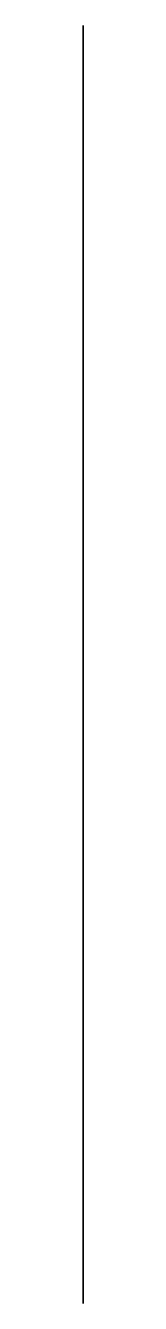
# Model space of a CAD drawing. Header units: millimetres. Extents: x 0 to 0, y 0 to 105.
import ezdxf

# ---------------------------------------------------------------- set-up
doc = ezdxf.new("R2010")
doc.units = ezdxf.units.MM

msp = doc.modelspace()

# ---------------------------------------------------------------- linework, layer by layer
at = {"extrusion": (1, 0, 0)}
for p, q in [((-0.36, 0.18), (-0.36, 105.18)), ((-0.36, 105.18), (-0.36, 105.18, 45)), ((-0.36, 105.18, 45), (-0.36, 0.18, 45)), ((-0.36, 64.68, 22.5), (-0.36, 64.68, 30)), ((-0.36, 64.68, 30), (-0.36, 40.68, 30)), ((-0.36, 40.68, 15), (-0.36, 64.68, 15)), ((-0.36, 64.68, 15), (-0.36, 64.68, 22.5)), ((-0.36, 40.68, 30), (-0.36, 40.68, 15)), ((-0.36, 0.18, 45), (-0.36, 0.18))]:
    msp.add_line(p, q, dxfattribs=at)

doc.saveas('drawing.dxf')
